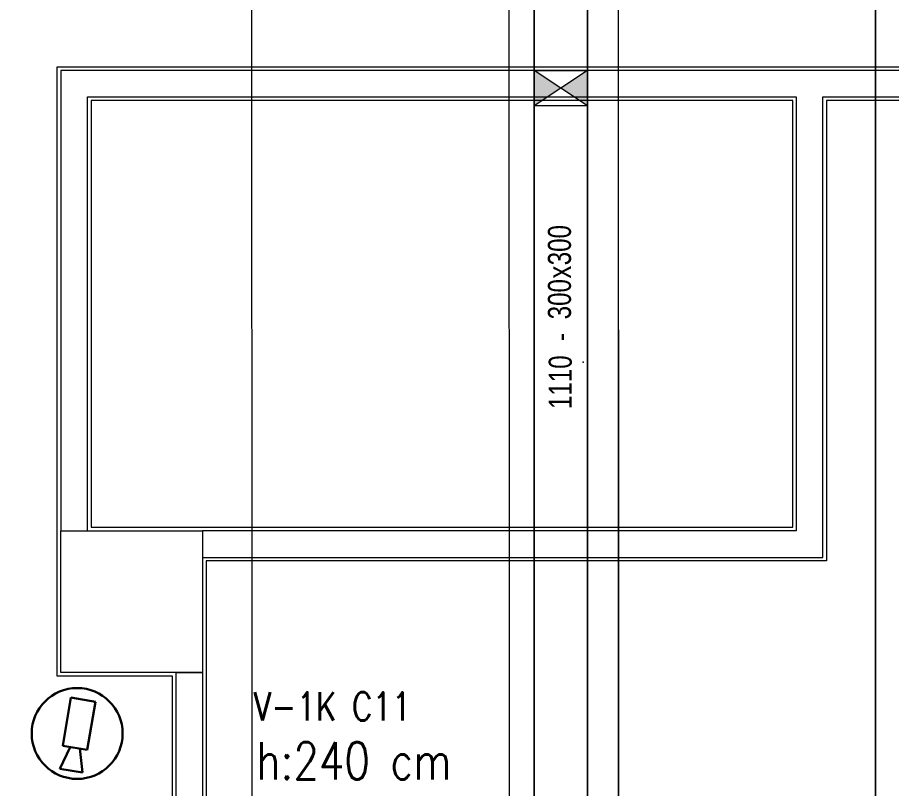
# Model space of a CAD drawing. Extents: x -1286 to 34975, y -230 to 6637.
# Drawn here: x 10571.4 to 11064.6, y 947 to 1382.4 of the extents above; entities that cross this region are included whole.
import ezdxf
from ezdxf.enums import TextEntityAlignment as Align

# ---------------------------------------------------------------- set-up
doc = ezdxf.new("R2010")
doc.units = 0
doc.header["$LTSCALE"] = 20
doc.layers.get('0').update_dxf_attribs({"color": 9, "lineweight": 9})
for name, color, linetype, lineweight in [('00', 9, 'Continuous', 9), ('01', 9, 'Continuous', 9), ('06D', 9, 'Continuous', 9), ('14', 9, 'Continuous', 9), ('E-DAHİLİ DOME KAMERA', 7, 'Continuous', 30), ('E-YAZI', 7, 'Continuous', 30)]:
    doc.layers.add(name, color=color, linetype=linetype, lineweight=lineweight)
doc.styles.add('DEBI-BLOCK', font='arial.ttf', dxfattribs={"width": 0.8})
doc.styles.add('E-YAZI', font='txttw.shx')

# ---------------------------------------------------------------- blocks, each defined once
blk = doc.blocks.new('p-kolon-80x80-vw')
at = {"layer": '01'}
blk.add_lwpolyline([(-40, -40), (-40, 40), (40, 40), (40, -40)], close=True, dxfattribs=at)
blk = doc.blocks.new('DEBI001')
at = {"extrusion": (-1, 0, 2e-16)}
blk.add_point((0, 0), dxfattribs=at)
at = {"style": 'DEBI-BLOCK', "width": 0.75, "flags": 8}
blk.add_attdef('KESITX', text='', height=1, dxfattribs=at).set_placement((3.614, 1.533), align=Align.TOP_RIGHT)
at = {"style": 'DEBI-BLOCK', "width": 0.8, "flags": 8}
blk.add_attdef('X', text='', height=1, dxfattribs=at).set_placement((3.918, 1.533), align=Align.TOP_CENTER)
at = {"style": 'DEBI-BLOCK', "width": 0.75, "flags": 8}
blk.add_attdef('KESITY', text='', height=1, dxfattribs=at).set_placement((4.213, 1.533), align=Align.TOP_LEFT)
for tag, p in [('DEBI', (0.3, 0.2)), ('-', (1.277, 0.2))]:
    blk.add_attdef(tag, text='', height=1, dxfattribs=at).set_placement(p, align=Align.BOTTOM_RIGHT)
at = {"style": 'DEBI-BLOCK', "width": 0.75, "flags": 9}
blk.add_attdef('ID', text='', height=0.3, dxfattribs=at).set_placement((0, 0), align=Align.MIDDLE)
blk = doc.blocks.new('p-1.mekanik_cihaz')
h = blk.add_hatch(color=256)
h.paths.add_polyline_path([(3482.14, -2509.99), (3467.14, -2499.99), (3467.14, -2519.99)])
h.paths.add_polyline_path([(3497.14, -2520), (3497.14, -2500), (3482.14, -2509.99)])
for p, q in [((3497.14, -2520), (3467.14, -2499.99)), ((3497.14, -2500), (3467.14, -2519.99))]:
    blk.add_line(p, q)
at = {"ltscale": 10}
for points in [[(3659.47, -1257.95), (3659.67, -3570.06), (3514.67, -3570.06), (3514.47, -1257.95)], [(3452.51, -1721.41), (3453.21, -3570.25), (3308.21, -3570.25), (3307.51, -1721.41)]]:
    blk.add_lwpolyline(points, close=True, dxfattribs=at)
at = {"color": 6}
blk.add_lwpolyline([(3308.21, -3570.25), (3307.51, -1721.41, 0.426168), (3258.51, -1672.41), (2963.45, -1672.41), (2963.45, -1527.41), (3258.51, -1527.41, -0.417233), (3452.51, -1721.41), (3453.21, -3570.25)], format="xyb", close=True, dxfattribs=at)
blk.add_lwpolyline([(3514.67, -3570.06), (3659.67, -3570.05), (3659.67, -1722.25), (3514.51, -1722.26)], close=True, dxfattribs=at)
blk.add_lwpolyline([(3514.54, -2033.32), (3508.14, -2033.32, 0.421339), (3467.14, -2073.32, 0.000106), (3467.14, -3100), (3497.14, -3100), (3497.14, -3100), (3497.14, -2074.32, -0.467467), (3508.14, -2063.32), (3514.54, -2063.32)], format="xyb", close=True)
for points in [[(3497.14, -2074.32), (3497.14, -3100), (3467.14, -3100), (3467.14, -2074.32)], [(3497.14, -2500), (3497.14, -2520), (3467.14, -2519.99), (3467.14, -2499.99)]]:
    blk.add_lwpolyline(points, close=True)
ref = blk.add_blockref('DEBI001', (3494.77, -2664.83), dxfattribs=dict(xscale=13, yscale=13, zscale=13, rotation=90))
ref.add_attrib('-', '-', dxfattribs={"height": 13, "rotation": 90, "style": 'DEBI-BLOCK', "width": 0.75, "flags": 8}).set_placement((3492.17, -2648.23), align=Align.BOTTOM_RIGHT)
ref.add_attrib('KESITY', '300', dxfattribs={"height": 13, "rotation": 90, "style": 'DEBI-BLOCK', "width": 0.75, "flags": 8}).set_placement((3474.84, -2610.06), align=Align.TOP_LEFT)
ref.add_attrib('X', 'x', dxfattribs={"height": 13, "rotation": 90, "style": 'DEBI-BLOCK', "width": 0.8, "flags": 8}).set_placement((3474.84, -2613.9), align=Align.TOP_CENTER)
ref.add_attrib('DEBI', '1110', dxfattribs={"height": 13, "rotation": 90, "style": 'DEBI-BLOCK', "width": 0.75, "flags": 8}).set_placement((3492.17, -2660.93), align=Align.BOTTOM_RIGHT)
ref.add_attrib('KESITX', '300', dxfattribs={"height": 13, "rotation": 90, "style": 'DEBI-BLOCK', "width": 0.75, "flags": 8}).set_placement((3474.84, -2617.85), align=Align.TOP_RIGHT)
blk = doc.blocks.new('100_DAHİLİ DOME KAMERA')
at = {"layer": 'E-DAHİLİ DOME KAMERA', "color": 4}
for p, q in [((-1.936, 0.715), (-1.936, -0.689)), ((0.82, 0.715), (-1.936, 0.715)), ((0.82, -0.689), (0.82, 0.715)), ((0.82, 0.294), (2.131, 0.668)), ((2.131, 0.668), (2.131, -0.643)), ((0.82, -0.268), (2.131, -0.643)), ((-1.936, -0.689), (0.82, -0.689))]:
    blk.add_line(p, q, dxfattribs=at)
at = {"layer": 'E-DAHİLİ DOME KAMERA', "color": 4, "linetype": 'Continuous'}
blk.add_circle((0, 0), 2.566, dxfattribs=at)

msp = doc.modelspace()

# ---------------------------------------------------------------- linework, layer by layer
at = {"layer": '00'}
msp.add_lwpolyline([(10610.84, 1092.5), (10610.84, 1337.5), (11010.84, 1337.5), (11010.84, 1092.5), (10675.84, 1092.5), (10675.84, 1077.5), (11025.84, 1077.5), (11025.84, 1337.5), (11460.84, 1337.5), (11460.84, 1092.5), (11475.84, 1092.5), (11475.84, 1352.5), (10595.84, 1352.5), (10595.84, 1092.5)], close=True, dxfattribs=at)
msp.add_lwpolyline([(10645.84, 757.5), (10660.84, 757.5), (10660.84, 1012.5), (10675.84, 1012.5), (10675.84, 392.5), (10660.84, 392.5), (10660.84, 742.5), (10645.84, 742.5), (10645.84, 757.5), (10660.84, 757.5)], dxfattribs=at)
at = {"layer": '14'}
msp.add_lwpolyline([(10397.84, 334.5), (10593.84, 334.5), (10593.84, 394.5), (10658.84, 394.5), (10658.84, 740.5), (10643.84, 740.5), (10643.84, 759.5), (10658.84, 759.5), (10658.84, 1010.5), (10593.84, 1010.5), (10593.84, 1354.5), (11458.84, 1354.5), (11458.84, 1710.5), (11393.84, 1710.5), (11393.84, 1794.5), (11458.84, 1794.5), (11458.84, 2410.5), (11393.84, 2410.5), (11393.84, 2494.5), (11458.84, 2494.5), (11458.84, 3110.5)], dxfattribs=at)
for points in [[(11008.84, 1335.5), (10612.84, 1335.5), (10612.84, 1094.5), (11008.84, 1094.5)], [(11458.84, 1335.5), (11027.84, 1335.5), (11027.84, 1075.5), (10677.84, 1075.5), (10677.84, 1010.5), (10677.84, 1010.5), (10677.84, 394.5), (10677.84, 394.5), (10677.84, 334.5), (11393.84, 334.5), (11393.84, 394.5), (11458.84, 394.5), (11458.84, 1010.5), (11393.84, 1010.5), (11393.84, 1094.5), (11458.84, 1094.5)]]:
    msp.add_lwpolyline(points, close=True, dxfattribs=at)

# ---------------------------------------------------------------- block references
msp.add_blockref('p-kolon-80x80-vw', (10635.84, 1052.5))
at = {"layer": '06D'}
msp.add_blockref('p-1.mekanik_cihaz', (7395.84, 3852.5), dxfattribs=at)
at = {"layer": 'E-DAHİLİ DOME KAMERA', "xscale": 10, "yscale": 10, "zscale": 10, "rotation": 260.498330826894}
msp.add_blockref('100_DAHİLİ DOME KAMERA', (10605.04, 978.06), dxfattribs=at)

# ---------------------------------------------------------------- texts
at = {"layer": 'E-YAZI', "color": 6, "style": 'E-YAZI', "width": 0.8}
msp.add_text('V-1K C11', height=16, dxfattribs=at).set_placement((10704.67, 985.3))
at = {"layer": 'E-YAZI', "color": 30, "style": 'E-YAZI', "width": 0.8}
msp.add_text('h:240 cm', height=21, dxfattribs=at).set_placement((10706.14, 952.14))

doc.saveas('drawing.dxf')
